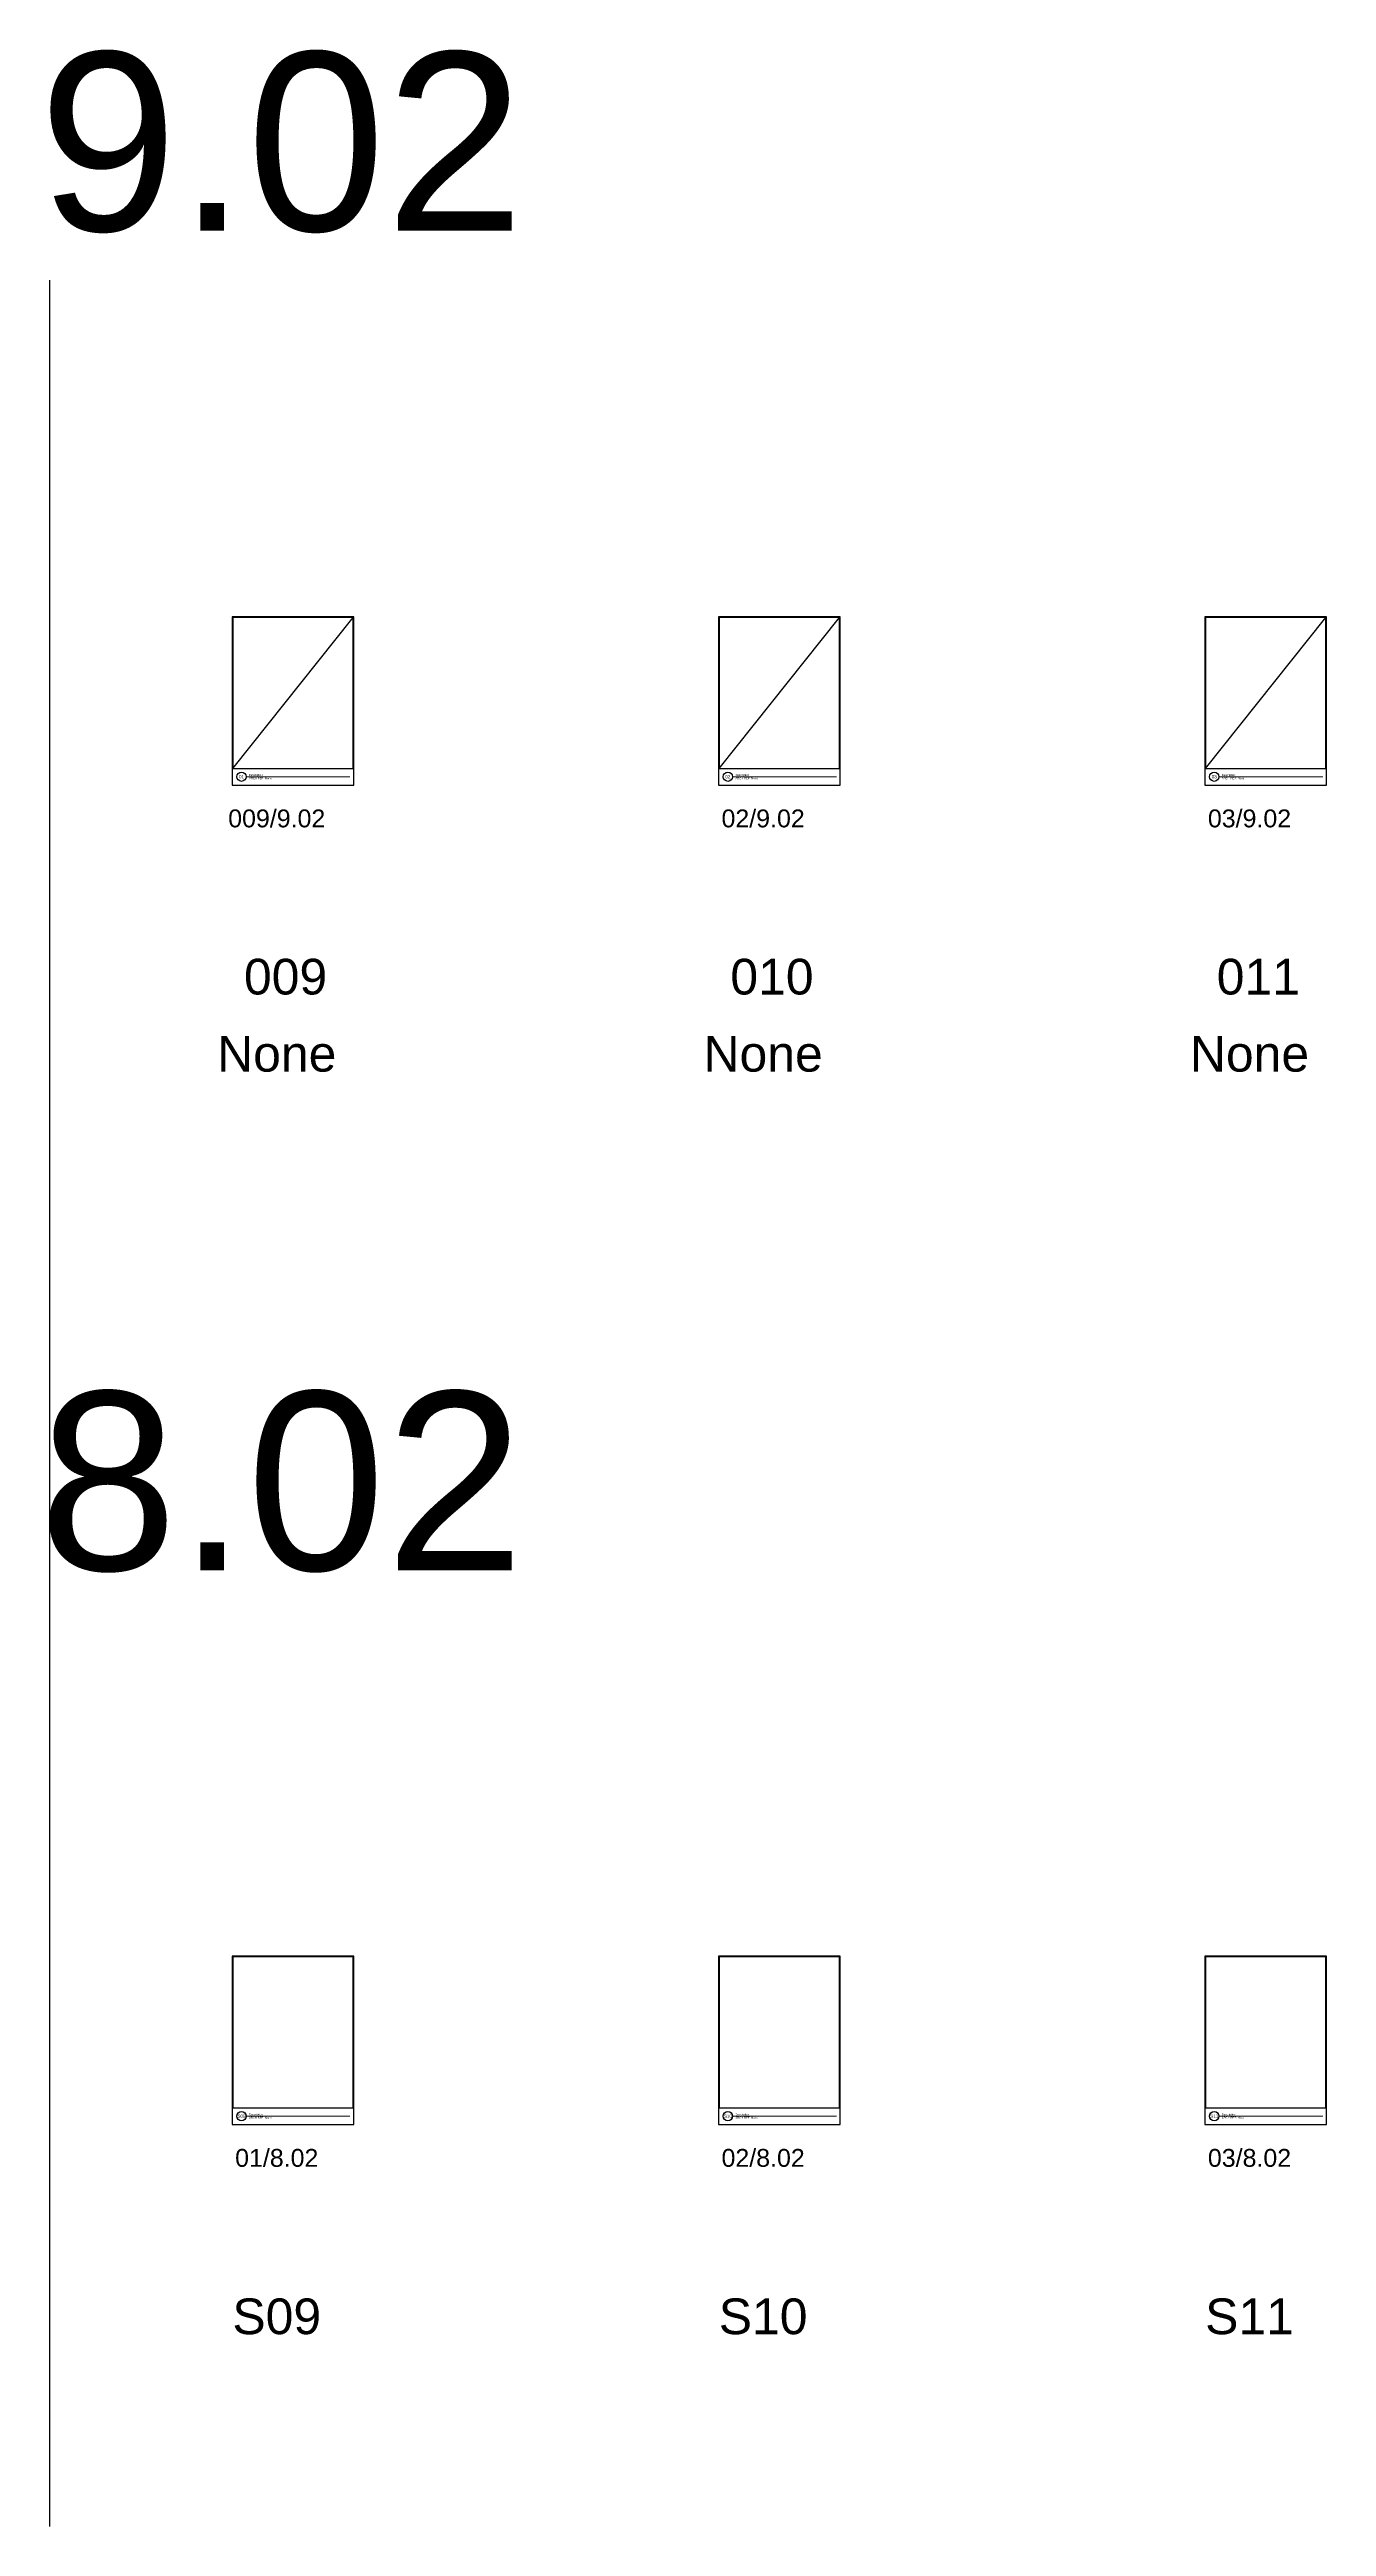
# Model space of a CAD drawing. Header units: inches. Extents: x -301 to 39679, y -468 to 370.
# Drawn here: x 977 to 1320, y -468 to 198 of the extents above; entities that cross this region are included whole.
import ezdxf
from ezdxf.enums import TextEntityAlignment as Align

# ---------------------------------------------------------------- set-up
doc = ezdxf.new("R2010")
doc.units = ezdxf.units.IN
doc.header["$MEASUREMENT"] = 0
doc.layers.get('Defpoints').update_dxf_attribs({"color": 3})
doc.layers.add('NSE-Border', color=156, linetype='Continuous', plot=False)
doc.layers.add('NSE-Construction', color=86, linetype='Continuous', plot=False)
doc.layers.add('NSE-Detail Border', color=7, linetype='Continuous')
doc.layers.add('NSE-Title', color=51, linetype='Continuous', lineweight=9)
doc.styles.add('004 - NSSM - Standard', font='arial.ttf', dxfattribs={"height": 0.4})
doc.styles.add('008 - NSSM - Standard', font='arial.ttf', dxfattribs={"height": 0.8})
doc.styles.add('048 - NSSM - Standard', font='arial.ttf', dxfattribs={"height": 4.8})
doc.styles.add('096 - NSSM - Standard', font='arial.ttf', dxfattribs={"height": 9.6})

# ---------------------------------------------------------------- blocks, each defined once
blk = doc.blocks.new('*U3')
blk.add_wipeout([(8.13, 1.13), (8.13, 0), (0, 0), (0, 11.31), (8.17, 11.31), (8.17, 0), (8.13, 0), (8.13, 11.27), (0.04, 11.27), (0.04, 1.13)])
at = {"layer": 'Defpoints', "ltscale": 0.0625}
blk.add_lwpolyline([(0.04, 1.13), (8.13, 1.13), (8.13, 11.27), (0.04, 11.27)], close=True, dxfattribs=at)
at = {"layer": 'Defpoints'}
blk.add_circle((0.63, 0.57), 0.312, dxfattribs=at)
at = {"layer": 'NSE-Border', "ltscale": 0.0625}
blk.add_lwpolyline([(0, 0), (8.17, 0), (8.17, 11.31), (0, 11.31)], close=True, dxfattribs=at)
at = {"layer": 'NSE-Title'}
blk.add_line((0.94, 0.57), (7.92, 0.57), dxfattribs=at)
at = {"layer": 'Defpoints', "style": '008 - NSSM - Standard'}
blk.add_attdef('DETAIL_NUMBER', text='', height=0.218, dxfattribs=at).set_placement((0.63, 0.57), align=Align.MIDDLE_CENTER)
at = {"layer": 'NSE-Title', "style": '004 - NSSM - Standard'}
blk.add_text('ARCH REF:', height=0.134, dxfattribs=at).set_placement((1.64, 0.46), align=Align.MIDDLE_CENTER)
for tag, p in [('DETAIL_DESCRIPTION', (1.13, 0.62)), ('ARCH_REF', (2.2, 0.39))]:
    blk.add_attdef(tag, p, '', height=0.134, dxfattribs=at)

msp = doc.modelspace()

# ---------------------------------------------------------------- linework, layer by layer
at = {"layer": 'Defpoints'}
msp.add_line((976.92178, -467.75), (976.92178, 136), dxfattribs=at)
at = {"layer": 'NSE-Construction'}
for p, q in [((1026.12078, 4.7672), (1058.47309, 45.33241)), ((1156.87118, 4.7672), (1189.22349, 45.33241)), ((1287.62158, 4.7672), (1319.97389, 45.33241))]:
    msp.add_line(p, q, dxfattribs=at)

# ---------------------------------------------------------------- block references
at = {"layer": 'NSE-Detail Border', "xscale": 4, "yscale": 4, "zscale": 4}
for p, values in [((1025.95318, -359.75), {'DETAIL_DESCRIPTION': 'Description', 'ARCH_REF': 'None', 'DETAIL_NUMBER': 'S09'}), ((1156.70358, -359.75), {'DETAIL_DESCRIPTION': 'Description', 'ARCH_REF': 'None', 'DETAIL_NUMBER': 'S10'}), ((1287.45398, -359.75), {'DETAIL_DESCRIPTION': 'Description', 'ARCH_REF': 'None', 'DETAIL_NUMBER': 'S11'})]:
    msp.add_blockref('*U3', p, dxfattribs=at).add_auto_attribs(values)

# ---------------------------------------------------------------- texts
at = {"layer": 'Defpoints'}
for s, width, gutter_width, insert, char_height, attachment_point, style in [('9.02', 15.7513444, 2, (973.95318, 197.25), 48, 1, '048 - NSSM - Standard'), ('009/9.02', 15.7513444, 2, (1037.95318, -6.28629), 4.8, 2, '048 - NSSM - Standard'), ('02/9.02', 15.7513444, 2, (1168.70358, -6.28629), 4.8, 2, '048 - NSSM - Standard'), ('03/9.02', 15.7513444, 2, (1299.45398, -6.28629), 4.8, 2, '048 - NSSM - Standard'), ('009', 16.3938227, 0.5, (1040.32324, -51.2797), 9.6, 5, '096 - NSSM - Standard'), ('010', 16.3938227, 0.5, (1171.07364, -51.2797), 9.6, 5, '096 - NSSM - Standard'), ('011', 16.3938227, 0.5, (1301.82404, -51.28298), 9.6, 5, '096 - NSSM - Standard'), ('8.02', 78.6910982, 2, (973.95318, -162.75), 48, 1, '048 - NSSM - Standard'), ('01/8.02', 15.7513444, 2, (1037.95318, -366.28629), 4.8, 2, '048 - NSSM - Standard'), ('02/8.02', 15.7513444, 2, (1168.70358, -366.28629), 4.8, 2, '048 - NSSM - Standard'), ('03/8.02', 15.7513444, 2, (1299.45398, -366.28629), 4.8, 2, '048 - NSSM - Standard'), ('S09', 16.3938227, 0.5, (1037.95318, -411.34192), 9.6, 5, '096 - NSSM - Standard'), ('S10', 16.3938227, 0.5, (1168.70358, -411.34192), 9.6, 5, '096 - NSSM - Standard'), ('S11', 16.3938227, 0.5, (1299.45398, -411.34192), 9.6, 5, '096 - NSSM - Standard')]:
    msp.add_mtext_dynamic_manual_height_columns(s, width=width, gutter_width=gutter_width, heights=[0], dxfattribs=dict(at, insert=insert, char_height=char_height, attachment_point=attachment_point, style=style))
at = {"layer": 'NSE-Title', "char_height": 9.6, "width": 31.6499699, "attachment_point": 5, "style": '096 - NSSM - Standard'}
for insert in [(1037.95318, -72), (1168.70358, -72), (1299.45398, -72)]:
    msp.add_mtext('None', dxfattribs=dict(at, insert=insert))

# ---------------------------------------------------------------- next in the draw order: block references
at = {"layer": 'NSE-Detail Border', "xscale": 4, "yscale": 4, "zscale": 4}
for p, values in [((1025.95318, 0.25), {'DETAIL_DESCRIPTION': 'Description', 'ARCH_REF': 'None', 'DETAIL_NUMBER': '01'}), ((1156.70358, 0.25), {'DETAIL_DESCRIPTION': 'Description', 'ARCH_REF': 'None', 'DETAIL_NUMBER': '02'}), ((1287.45398, 0.25), {'DETAIL_DESCRIPTION': 'Description', 'ARCH_REF': 'None', 'DETAIL_NUMBER': '03'})]:
    msp.add_blockref('*U3', p, dxfattribs=at).add_auto_attribs(values)

doc.saveas('drawing.dxf')
